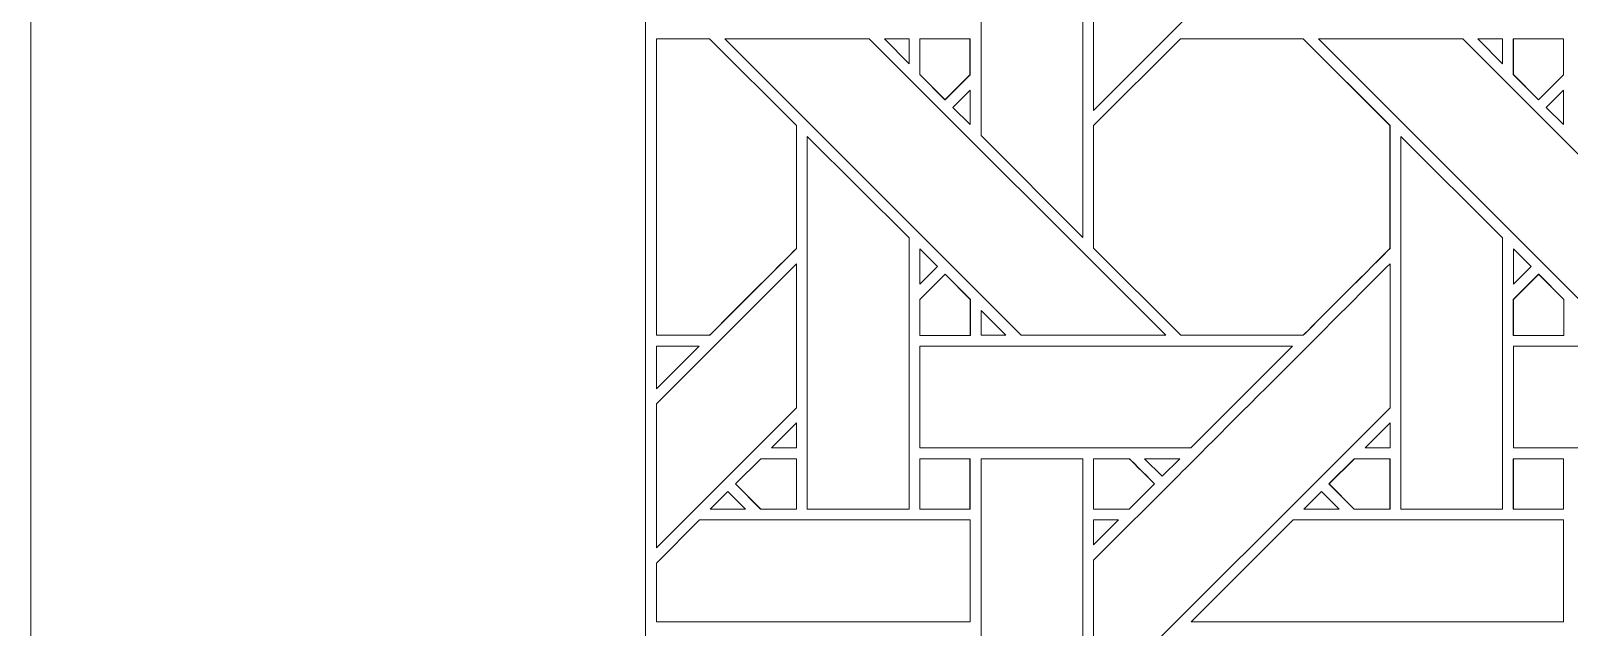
# Model space of a CAD drawing. Header units: inches. Extents: x 2.4 to 22.4, y -0.9 to 19.1.
# Drawn here: x 2.383 to 4.842, y 8.866 to 9.819 of the extents above; entities that cross this region are included whole.
import ezdxf

# ---------------------------------------------------------------- set-up
doc = ezdxf.new("R2010")
doc.units = ezdxf.units.IN
doc.header["$MEASUREMENT"] = 0
doc.layers.add('Design', color=7, linetype='Continuous', lineweight=0)

msp = doc.modelspace()

# ---------------------------------------------------------------- linework, layer by layer
at = {"layer": 'Design'}
for points, knots in [([(2.3829, 19.0948), (2.3829, 19.0948), (2.3829, -0.9052), (2.3829, -0.9052), (2.3829, -0.9052), (22.3829, -0.9052), (22.3829, -0.9052), (22.3829, -0.9052), (22.3829, 19.0948), (22.3829, 19.0948), (22.3829, 19.0948), (2.3829, 19.0948), (2.3829, 19.0948)], [0, 0, 0, 0, 1, 1, 1, 2, 2, 2, 3, 3, 3, 4, 4, 4, 4]), ([(3.3653, 18.1123), (3.3653, 18.1123), (3.3653, 0.0772), (3.3653, 0.0772), (3.3653, 0.0772), (21.4004, 0.0772), (21.4004, 0.0772), (21.4004, 0.0772), (21.4004, 18.1123), (21.4004, 18.1123), (21.4004, 18.1123), (3.3653, 18.1123), (3.3653, 18.1123)], [0, 0, 0, 0, 1, 1, 1, 2, 2, 2, 3, 3, 3, 4, 4, 4, 4]), ([(4.2182, 10.0581), (4.2675, 10.1072), (4.5, 10.3399), (4.5555, 10.3954), (4.5555, 10.3954), (4.5555, 10.1654), (4.5555, 10.1654), (4.5555, 10.1654), (4.0818, 9.6917), (4.0818, 9.6917), (4.0818, 9.6917), (4.0818, 9.9218), (4.0818, 9.9218), (4.0818, 9.9218), (4.2182, 10.0581), (4.2182, 10.0581)], [0, 0, 0, 0, 1, 1, 1, 2, 2, 2, 3, 3, 3, 4, 4, 4, 5, 5, 5, 5]), ([(4.0647, 10.0839), (4.0647, 10.0839), (4.0647, 9.4888), (4.0647, 9.4888), (4.0647, 9.4888), (3.9018, 9.6517), (3.9018, 9.6517), (3.9018, 9.6517), (3.9018, 10.0839), (3.9018, 10.0839), (3.9018, 10.0839), (4.0647, 10.0839), (4.0647, 10.0839)], [0, 0, 0, 0, 1, 1, 1, 2, 2, 2, 3, 3, 3, 4, 4, 4, 4]), ([(3.4679, 9.8061), (3.4679, 9.8061), (3.6066, 9.6673), (3.6066, 9.6673), (3.6066, 9.6673), (3.6066, 9.4711), (3.6066, 9.4711), (3.5888, 9.4532), (3.4769, 9.3414), (3.4679, 9.3324), (3.4679, 9.3324), (3.3829, 9.3324), (3.3829, 9.3324), (3.3829, 9.3324), (3.3829, 9.8061), (3.3829, 9.8061), (3.3829, 9.8061), (3.4679, 9.8061), (3.4679, 9.8061)], [0, 0, 0, 0, 1, 1, 1, 2, 2, 2, 3, 3, 3, 4, 4, 4, 5, 5, 5, 6, 6, 6, 6]), ([(3.468, 9.8061), (3.468, 9.8061), (3.6068, 9.6673), (3.6068, 9.6673), (3.6068, 9.6673), (3.6068, 9.4711), (3.6068, 9.4711), (3.589, 9.4532), (3.4771, 9.3415), (3.4681, 9.3324), (3.4681, 9.3324), (3.3829, 9.3324), (3.3829, 9.3324), (3.3829, 9.3324), (3.3829, 9.8061), (3.3829, 9.8061), (3.3829, 9.8061), (3.468, 9.8061), (3.468, 9.8061)], [0, 0, 0, 0, 1, 1, 1, 2, 2, 2, 3, 3, 3, 4, 4, 4, 5, 5, 5, 6, 6, 6, 6]), ([(3.4923, 9.8061), (3.4923, 9.8061), (3.7232, 9.8061), (3.7232, 9.8061), (3.7232, 9.8061), (4.1969, 9.3324), (4.1969, 9.3324), (4.1969, 9.3324), (3.9658, 9.3324), (3.9658, 9.3324), (3.9658, 9.3324), (3.4923, 9.8061), (3.4923, 9.8061)], [0, 0, 0, 0, 1, 1, 1, 2, 2, 2, 3, 3, 3, 4, 4, 4, 4]), ([(3.7473, 9.8061), (3.7473, 9.8061), (3.7868, 9.8061), (3.7868, 9.8061), (3.7868, 9.8061), (3.7868, 9.7662), (3.7868, 9.7662), (3.7868, 9.7662), (3.7473, 9.8061), (3.7473, 9.8061)], [0, 0, 0, 0, 1, 1, 1, 2, 2, 2, 3, 3, 3, 3]), ([(3.8841, 9.8061), (3.8841, 9.8061), (3.8841, 9.7485), (3.8841, 9.7485), (3.8841, 9.7485), (3.8441, 9.7085), (3.8441, 9.7085), (3.8441, 9.7085), (3.8038, 9.7489), (3.8038, 9.7489), (3.8038, 9.7489), (3.8038, 9.8061), (3.8038, 9.8061), (3.8038, 9.8061), (3.8841, 9.8061), (3.8841, 9.8061)], [0, 0, 0, 0, 1, 1, 1, 2, 2, 2, 3, 3, 3, 4, 4, 4, 5, 5, 5, 5]), ([(3.8443, 9.7085), (3.8443, 9.7085), (3.804, 9.7489), (3.804, 9.7489), (3.804, 9.7489), (3.804, 9.8061), (3.804, 9.8061), (3.804, 9.8061), (3.8842, 9.8061), (3.8842, 9.8061), (3.8842, 9.8061), (3.8842, 9.7485), (3.8842, 9.7485), (3.8842, 9.7485), (3.8443, 9.7085), (3.8443, 9.7085)], [0, 0, 0, 0, 1, 1, 1, 2, 2, 2, 3, 3, 3, 4, 4, 4, 5, 5, 5, 5]), ([(4.2204, 9.8061), (4.2204, 9.8061), (4.4166, 9.8061), (4.4166, 9.8061), (4.4166, 9.8061), (4.5554, 9.6673), (4.5554, 9.6673), (4.5554, 9.6673), (4.5554, 9.4711), (4.5554, 9.4711), (4.5376, 9.4532), (4.4256, 9.3415), (4.4167, 9.3324), (4.4167, 9.3324), (4.2209, 9.3324), (4.2209, 9.3324), (4.2209, 9.3324), (4.0817, 9.4717), (4.0817, 9.4717), (4.0817, 9.4717), (4.0817, 9.6673), (4.0817, 9.6673), (4.0817, 9.6673), (4.2204, 9.8061), (4.2204, 9.8061)], [0, 0, 0, 0, 1, 1, 1, 2, 2, 2, 3, 3, 3, 4, 4, 4, 5, 5, 5, 6, 6, 6, 7, 7, 7, 8, 8, 8, 8]), ([(4.2205, 9.806), (4.2205, 9.806), (4.4168, 9.806), (4.4168, 9.806), (4.4168, 9.806), (4.5555, 9.6673), (4.5555, 9.6673), (4.5555, 9.6673), (4.5555, 9.4711), (4.5555, 9.4711), (4.5378, 9.4533), (4.4259, 9.3415), (4.4168, 9.3324), (4.4168, 9.3324), (4.2211, 9.3324), (4.2211, 9.3324), (4.2211, 9.3324), (4.0818, 9.4717), (4.0818, 9.4717), (4.0818, 9.4717), (4.0818, 9.6673), (4.0818, 9.6673), (4.0818, 9.6673), (4.2205, 9.806), (4.2205, 9.806)], [0, 0, 0, 0, 1, 1, 1, 2, 2, 2, 3, 3, 3, 4, 4, 4, 5, 5, 5, 6, 6, 6, 7, 7, 7, 8, 8, 8, 8]), ([(4.6719, 9.8061), (4.6719, 9.8061), (5.1456, 9.3324), (5.1456, 9.3324), (5.1456, 9.3324), (4.9146, 9.3324), (4.9146, 9.3324), (4.9146, 9.3324), (4.441, 9.8061), (4.441, 9.8061), (4.441, 9.8061), (4.6719, 9.8061), (4.6719, 9.8061)], [0, 0, 0, 0, 1, 1, 1, 2, 2, 2, 3, 3, 3, 4, 4, 4, 4]), ([(4.7355, 9.8061), (4.7355, 9.8061), (4.7355, 9.7662), (4.7355, 9.7662), (4.7355, 9.7662), (4.6961, 9.8061), (4.6961, 9.8061), (4.6961, 9.8061), (4.7355, 9.8061), (4.7355, 9.8061)], [0, 0, 0, 0, 1, 1, 1, 2, 2, 2, 3, 3, 3, 3]), ([(4.8328, 9.8061), (4.8328, 9.8061), (4.8328, 9.7485), (4.8328, 9.7485), (4.8328, 9.7485), (4.7929, 9.7085), (4.7929, 9.7085), (4.7929, 9.7085), (4.7526, 9.7489), (4.7526, 9.7489), (4.7526, 9.7489), (4.7526, 9.8061), (4.7526, 9.8061), (4.7526, 9.8061), (4.8328, 9.8061), (4.8328, 9.8061)], [0, 0, 0, 0, 1, 1, 1, 2, 2, 2, 3, 3, 3, 4, 4, 4, 5, 5, 5, 5]), ([(4.793, 9.7085), (4.793, 9.7085), (4.7527, 9.7489), (4.7527, 9.7489), (4.7527, 9.7489), (4.7527, 9.8061), (4.7527, 9.8061), (4.7527, 9.8061), (4.833, 9.8061), (4.833, 9.8061), (4.833, 9.8061), (4.833, 9.7485), (4.833, 9.7485), (4.833, 9.7485), (4.793, 9.7085), (4.793, 9.7085)], [0, 0, 0, 0, 1, 1, 1, 2, 2, 2, 3, 3, 3, 4, 4, 4, 5, 5, 5, 5]), ([(3.8842, 9.7242), (3.8842, 9.7242), (3.8842, 9.6691), (3.8842, 9.6691), (3.8842, 9.6691), (3.8565, 9.6964), (3.8565, 9.6964), (3.8565, 9.6964), (3.8842, 9.7242), (3.8842, 9.7242)], [0, 0, 0, 0, 1, 1, 1, 2, 2, 2, 3, 3, 3, 3]), ([(4.833, 9.7242), (4.833, 9.7242), (4.833, 9.6691), (4.833, 9.6691), (4.833, 9.6691), (4.8052, 9.6964), (4.8052, 9.6964), (4.8052, 9.6964), (4.833, 9.7242), (4.833, 9.7242)], [0, 0, 0, 0, 1, 1, 1, 2, 2, 2, 3, 3, 3, 3]), ([(3.7867, 9.0544), (3.7867, 9.0544), (3.6239, 9.0544), (3.6239, 9.0544), (3.6239, 9.0544), (3.6239, 9.6502), (3.6239, 9.6502), (3.6239, 9.6502), (3.7867, 9.4881), (3.7867, 9.4881), (3.7867, 9.4881), (3.7867, 9.0544), (3.7867, 9.0544)], [0, 0, 0, 0, 1, 1, 1, 2, 2, 2, 3, 3, 3, 4, 4, 4, 4]), ([(4.7354, 9.0544), (4.7354, 9.0544), (4.5727, 9.0544), (4.5727, 9.0544), (4.5727, 9.0544), (4.5727, 9.6502), (4.5727, 9.6502), (4.5727, 9.6502), (4.7354, 9.4881), (4.7354, 9.4881), (4.7354, 9.4881), (4.7354, 9.0544), (4.7354, 9.0544)], [0, 0, 0, 0, 1, 1, 1, 2, 2, 2, 3, 3, 3, 4, 4, 4, 4]), ([(3.804, 9.4138), (3.804, 9.4138), (3.804, 9.4706), (3.804, 9.4706), (3.804, 9.4706), (3.8322, 9.442), (3.8322, 9.442), (3.8322, 9.442), (3.804, 9.4138), (3.804, 9.4138)], [0, 0, 0, 0, 1, 1, 1, 2, 2, 2, 3, 3, 3, 3]), ([(4.7527, 9.4138), (4.7527, 9.4138), (4.7527, 9.4706), (4.7527, 9.4706), (4.7527, 9.4706), (4.7809, 9.442), (4.7809, 9.442), (4.7809, 9.442), (4.7527, 9.4138), (4.7527, 9.4138)], [0, 0, 0, 0, 1, 1, 1, 2, 2, 2, 3, 3, 3, 3]), ([(3.6068, 9.4467), (3.6068, 9.4467), (3.6068, 9.2166), (3.6068, 9.2166), (3.6068, 9.2166), (3.3829, 8.9927), (3.3829, 8.9927), (3.3829, 8.9927), (3.3829, 9.2227), (3.3829, 9.2227), (3.3829, 9.2227), (3.6068, 9.4467), (3.6068, 9.4467)], [0, 0, 0, 0, 1, 1, 1, 2, 2, 2, 3, 3, 3, 4, 4, 4, 4]), ([(4.2182, 9.1094), (4.2676, 9.1585), (4.5001, 9.3912), (4.5555, 9.4467), (4.5555, 9.4467), (4.5555, 9.2166), (4.5555, 9.2166), (4.5555, 9.2166), (4.0818, 8.743), (4.0818, 8.743), (4.0818, 8.743), (4.0818, 8.9731), (4.0818, 8.9731), (4.0818, 8.9731), (4.2182, 9.1094), (4.2182, 9.1094)], [0, 0, 0, 0, 1, 1, 1, 2, 2, 2, 3, 3, 3, 4, 4, 4, 5, 5, 5, 5]), ([(3.8038, 9.3322), (3.8038, 9.3322), (3.8038, 9.3895), (3.8038, 9.3895), (3.8038, 9.3895), (3.8442, 9.4298), (3.8442, 9.4298), (3.8442, 9.4298), (3.8845, 9.3895), (3.8845, 9.3895), (3.8845, 9.3895), (3.8845, 9.3322), (3.8845, 9.3322), (3.8845, 9.3322), (3.8038, 9.3322), (3.8038, 9.3322)], [0, 0, 0, 0, 1, 1, 1, 2, 2, 2, 3, 3, 3, 4, 4, 4, 5, 5, 5, 5]), ([(3.8443, 9.4298), (3.8443, 9.4298), (3.8847, 9.3895), (3.8847, 9.3895), (3.8847, 9.3895), (3.8847, 9.3322), (3.8847, 9.3322), (3.8847, 9.3322), (3.804, 9.3322), (3.804, 9.3322), (3.804, 9.3322), (3.804, 9.3895), (3.804, 9.3895), (3.804, 9.3895), (3.8443, 9.4298), (3.8443, 9.4298)], [0, 0, 0, 0, 1, 1, 1, 2, 2, 2, 3, 3, 3, 4, 4, 4, 5, 5, 5, 5]), ([(4.7526, 9.3322), (4.7526, 9.3322), (4.7526, 9.3895), (4.7526, 9.3895), (4.7526, 9.3895), (4.7929, 9.4298), (4.7929, 9.4298), (4.7929, 9.4298), (4.8332, 9.3895), (4.8332, 9.3895), (4.8332, 9.3895), (4.8332, 9.3322), (4.8332, 9.3322), (4.8332, 9.3322), (4.7526, 9.3322), (4.7526, 9.3322)], [0, 0, 0, 0, 1, 1, 1, 2, 2, 2, 3, 3, 3, 4, 4, 4, 5, 5, 5, 5]), ([(4.7931, 9.4298), (4.7931, 9.4298), (4.8334, 9.3895), (4.8334, 9.3895), (4.8334, 9.3895), (4.8334, 9.3322), (4.8334, 9.3322), (4.8334, 9.3322), (4.7527, 9.3322), (4.7527, 9.3322), (4.7527, 9.3322), (4.7527, 9.3895), (4.7527, 9.3895), (4.7527, 9.3895), (4.7931, 9.4298), (4.7931, 9.4298)], [0, 0, 0, 0, 1, 1, 1, 2, 2, 2, 3, 3, 3, 4, 4, 4, 5, 5, 5, 5]), ([(3.9416, 9.3324), (3.9416, 9.3324), (3.9019, 9.3324), (3.9019, 9.3324), (3.9019, 9.3324), (3.9019, 9.3722), (3.9019, 9.3722), (3.9019, 9.3722), (3.9416, 9.3324), (3.9416, 9.3324)], [0, 0, 0, 0, 1, 1, 1, 2, 2, 2, 3, 3, 3, 3]), ([(3.451, 9.3152), (3.451, 9.3152), (3.3829, 9.247), (3.3829, 9.247), (3.3829, 9.247), (3.3829, 9.3152), (3.3829, 9.3152), (3.3829, 9.3152), (3.451, 9.3152), (3.451, 9.3152)], [0, 0, 0, 0, 1, 1, 1, 2, 2, 2, 3, 3, 3, 3]), ([(3.804, 9.3152), (3.804, 9.3152), (4.3997, 9.3152), (4.3997, 9.3152), (4.3997, 9.3152), (4.237, 9.1525), (4.237, 9.1525), (4.237, 9.1525), (3.804, 9.1525), (3.804, 9.1525), (3.804, 9.1525), (3.804, 9.3152), (3.804, 9.3152)], [0, 0, 0, 0, 1, 1, 1, 2, 2, 2, 3, 3, 3, 4, 4, 4, 4]), ([(4.7527, 9.1525), (4.7527, 9.1525), (4.7527, 9.3152), (4.7527, 9.3152), (4.7527, 9.3152), (5.3484, 9.3152), (5.3484, 9.3152), (5.3484, 9.3152), (5.1857, 9.1525), (5.1857, 9.1525), (5.1857, 9.1525), (4.7527, 9.1525), (4.7527, 9.1525)], [0, 0, 0, 0, 1, 1, 1, 2, 2, 2, 3, 3, 3, 4, 4, 4, 4]), ([(3.567, 9.1525), (3.567, 9.1525), (3.6068, 9.1923), (3.6068, 9.1923), (3.6068, 9.1923), (3.6068, 9.1525), (3.6068, 9.1525), (3.6068, 9.1525), (3.567, 9.1525), (3.567, 9.1525)], [0, 0, 0, 0, 1, 1, 1, 2, 2, 2, 3, 3, 3, 3]), ([(4.5158, 9.1525), (4.5158, 9.1525), (4.5555, 9.1923), (4.5555, 9.1923), (4.5555, 9.1923), (4.5555, 9.1525), (4.5555, 9.1525), (4.5555, 9.1525), (4.5158, 9.1525), (4.5158, 9.1525)], [0, 0, 0, 0, 1, 1, 1, 2, 2, 2, 3, 3, 3, 3]), ([(3.5495, 9.0544), (3.5495, 9.0544), (3.5092, 9.0948), (3.5092, 9.0948), (3.5092, 9.0948), (3.5496, 9.1352), (3.5496, 9.1352), (3.5496, 9.1352), (3.6066, 9.1352), (3.6066, 9.1352), (3.6066, 9.1352), (3.6066, 9.0544), (3.6066, 9.0544), (3.6066, 9.0544), (3.5495, 9.0544), (3.5495, 9.0544)], [0, 0, 0, 0, 1, 1, 1, 2, 2, 2, 3, 3, 3, 4, 4, 4, 5, 5, 5, 5]), ([(3.5093, 9.0948), (3.5093, 9.0948), (3.5498, 9.1352), (3.5498, 9.1352), (3.5498, 9.1352), (3.6068, 9.1352), (3.6068, 9.1352), (3.6068, 9.1352), (3.6068, 9.0544), (3.6068, 9.0544), (3.6068, 9.0544), (3.5497, 9.0544), (3.5497, 9.0544), (3.5497, 9.0544), (3.5093, 9.0948), (3.5093, 9.0948)], [0, 0, 0, 0, 1, 1, 1, 2, 2, 2, 3, 3, 3, 4, 4, 4, 5, 5, 5, 5]), ([(3.8038, 9.1352), (3.8038, 9.1352), (3.8841, 9.1352), (3.8841, 9.1352), (3.8841, 9.1352), (3.8841, 9.0544), (3.8841, 9.0544), (3.8841, 9.0544), (3.8038, 9.0544), (3.8038, 9.0544), (3.8038, 9.0544), (3.8038, 9.1352), (3.8038, 9.1352)], [0, 0, 0, 0, 1, 1, 1, 2, 2, 2, 3, 3, 3, 4, 4, 4, 4]), ([(3.804, 9.1352), (3.804, 9.1352), (3.8842, 9.1352), (3.8842, 9.1352), (3.8842, 9.1352), (3.8842, 9.0544), (3.8842, 9.0544), (3.8842, 9.0544), (3.804, 9.0544), (3.804, 9.0544), (3.804, 9.0544), (3.804, 9.1352), (3.804, 9.1352)], [0, 0, 0, 0, 1, 1, 1, 2, 2, 2, 3, 3, 3, 4, 4, 4, 4]), ([(4.0647, 9.1352), (4.0647, 9.1352), (4.0647, 8.5401), (4.0647, 8.5401), (4.0647, 8.5401), (3.9018, 8.703), (3.9018, 8.703), (3.9018, 8.703), (3.9018, 9.1352), (3.9018, 9.1352), (3.9018, 9.1352), (4.0647, 9.1352), (4.0647, 9.1352)], [0, 0, 0, 0, 1, 1, 1, 2, 2, 2, 3, 3, 3, 4, 4, 4, 4]), ([(4.1388, 9.1352), (4.1439, 9.1301), (4.1747, 9.0993), (4.1791, 9.0948), (4.1791, 9.0948), (4.1387, 9.0544), (4.1387, 9.0544), (4.1387, 9.0544), (4.0817, 9.0544), (4.0817, 9.0544), (4.0817, 9.0544), (4.0817, 9.1352), (4.0817, 9.1352), (4.0817, 9.1352), (4.1388, 9.1352), (4.1388, 9.1352)], [0, 0, 0, 0, 1, 1, 1, 2, 2, 2, 3, 3, 3, 4, 4, 4, 5, 5, 5, 5]), ([(4.1792, 9.0948), (4.1792, 9.0948), (4.1388, 9.0544), (4.1388, 9.0544), (4.1388, 9.0544), (4.0818, 9.0544), (4.0818, 9.0544), (4.0818, 9.0544), (4.0818, 9.1352), (4.0818, 9.1352), (4.0818, 9.1352), (4.1389, 9.1352), (4.1389, 9.1352), (4.1442, 9.1299), (4.175, 9.0991), (4.1792, 9.0948)], [0, 0, 0, 0, 1, 1, 1, 2, 2, 2, 3, 3, 3, 4, 4, 4, 5, 5, 5, 5]), ([(4.1633, 9.1352), (4.1633, 9.1352), (4.2197, 9.1352), (4.2197, 9.1352), (4.2197, 9.1352), (4.1915, 9.107), (4.1915, 9.107), (4.1915, 9.107), (4.1633, 9.1352), (4.1633, 9.1352)], [0, 0, 0, 0, 1, 1, 1, 2, 2, 2, 3, 3, 3, 3]), ([(4.4983, 9.0544), (4.4983, 9.0544), (4.4579, 9.0948), (4.4579, 9.0948), (4.4579, 9.0948), (4.4983, 9.1352), (4.4983, 9.1352), (4.4983, 9.1352), (4.5554, 9.1352), (4.5554, 9.1352), (4.5554, 9.1352), (4.5554, 9.0544), (4.5554, 9.0544), (4.5554, 9.0544), (4.4983, 9.0544), (4.4983, 9.0544)], [0, 0, 0, 0, 1, 1, 1, 2, 2, 2, 3, 3, 3, 4, 4, 4, 5, 5, 5, 5]), ([(4.5555, 9.1352), (4.5555, 9.1352), (4.5555, 9.0544), (4.5555, 9.0544), (4.5555, 9.0544), (4.4984, 9.0544), (4.4984, 9.0544), (4.4984, 9.0544), (4.4581, 9.0948), (4.4581, 9.0948), (4.4581, 9.0948), (4.4985, 9.1352), (4.4985, 9.1352), (4.4985, 9.1352), (4.5555, 9.1352), (4.5555, 9.1352)], [0, 0, 0, 0, 1, 1, 1, 2, 2, 2, 3, 3, 3, 4, 4, 4, 5, 5, 5, 5]), ([(4.7526, 9.1352), (4.7526, 9.1352), (4.8328, 9.1352), (4.8328, 9.1352), (4.8328, 9.1352), (4.8328, 9.0544), (4.8328, 9.0544), (4.8328, 9.0544), (4.7526, 9.0544), (4.7526, 9.0544), (4.7526, 9.0544), (4.7526, 9.1352), (4.7526, 9.1352)], [0, 0, 0, 0, 1, 1, 1, 2, 2, 2, 3, 3, 3, 4, 4, 4, 4]), ([(4.833, 9.1352), (4.833, 9.1352), (4.833, 9.0544), (4.833, 9.0544), (4.833, 9.0544), (4.7527, 9.0544), (4.7527, 9.0544), (4.7527, 9.0544), (4.7527, 9.1352), (4.7527, 9.1352), (4.7527, 9.1352), (4.833, 9.1352), (4.833, 9.1352)], [0, 0, 0, 0, 1, 1, 1, 2, 2, 2, 3, 3, 3, 4, 4, 4, 4]), ([(3.5255, 9.0544), (3.5255, 9.0544), (3.469, 9.0544), (3.469, 9.0544), (3.469, 9.0544), (3.4972, 9.0827), (3.4972, 9.0827), (3.4972, 9.0827), (3.5255, 9.0544), (3.5255, 9.0544)], [0, 0, 0, 0, 1, 1, 1, 2, 2, 2, 3, 3, 3, 3]), ([(4.4742, 9.0544), (4.4742, 9.0544), (4.4177, 9.0544), (4.4177, 9.0544), (4.4177, 9.0544), (4.4459, 9.0827), (4.4459, 9.0827), (4.4459, 9.0827), (4.4742, 9.0544), (4.4742, 9.0544)], [0, 0, 0, 0, 1, 1, 1, 2, 2, 2, 3, 3, 3, 3]), ([(3.4518, 9.0373), (3.4518, 9.0373), (3.8842, 9.0373), (3.8842, 9.0373), (3.8842, 9.0373), (3.8842, 8.8745), (3.8842, 8.8745), (3.8842, 8.8745), (3.3829, 8.8745), (3.3829, 8.8745), (3.3829, 8.8745), (3.3829, 8.9683), (3.3829, 8.9683), (3.3829, 8.9683), (3.4518, 9.0373), (3.4518, 9.0373)], [0, 0, 0, 0, 1, 1, 1, 2, 2, 2, 3, 3, 3, 4, 4, 4, 5, 5, 5, 5]), ([(4.1217, 9.0373), (4.1217, 9.0373), (4.0818, 8.9974), (4.0818, 8.9974), (4.0818, 8.9974), (4.0818, 9.0373), (4.0818, 9.0373), (4.0818, 9.0373), (4.1217, 9.0373), (4.1217, 9.0373)], [0, 0, 0, 0, 1, 1, 1, 2, 2, 2, 3, 3, 3, 3]), ([(4.833, 9.0373), (4.833, 9.0373), (4.833, 8.8745), (4.833, 8.8745), (4.833, 8.8745), (4.2377, 8.8745), (4.2377, 8.8745), (4.2377, 8.8745), (4.4005, 9.0373), (4.4005, 9.0373), (4.4005, 9.0373), (4.833, 9.0373), (4.833, 9.0373)], [0, 0, 0, 0, 1, 1, 1, 2, 2, 2, 3, 3, 3, 4, 4, 4, 4])]:
    msp.add_open_spline(points, degree=3, knots=knots, dxfattribs=at)

doc.saveas('drawing.dxf')
